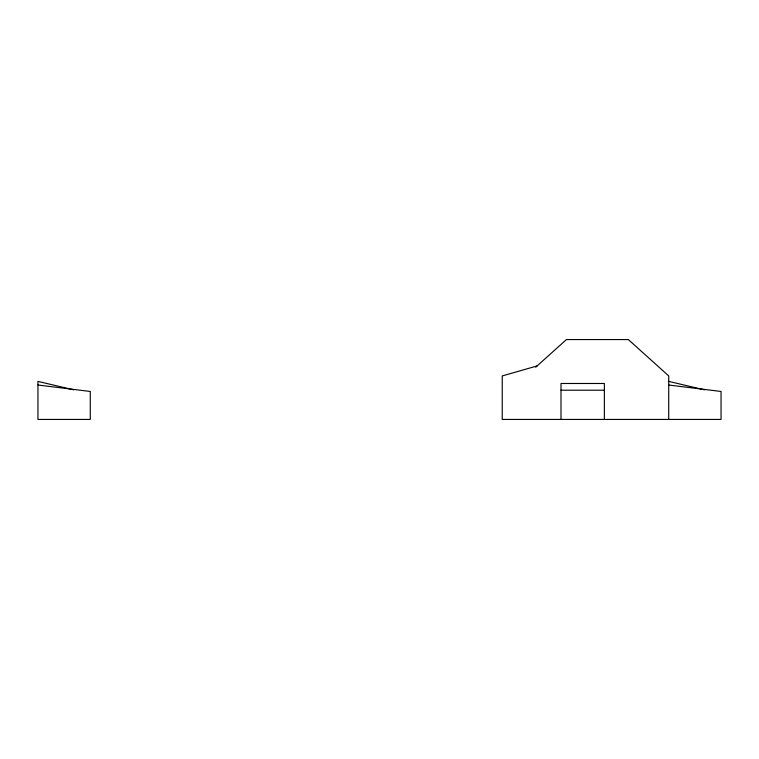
<?xml version="1.0" encoding="UTF-8"?>
<svg xmlns="http://www.w3.org/2000/svg" width="759" height="759" viewBox="0 0 759 759"><rect width="100%" height="100%" fill="white"/><g stroke="black" fill="none" stroke-linecap="round" stroke-linejoin="round"><path stroke-width="1.14" d="M535.683 367.233L566.423 339.558L628.329 339.558L668.726 375.933L668.726 419.442M537.135 365.923L502.24 375.933L502.24 419.442L721.05 419.442L721.05 391.464L668.726 385.022M561.005 390.202L604.373 390.202M37.95 385.022L90.274 391.464L90.274 419.442L37.95 419.442L37.95 381.388L73.67 389.841M668.726 381.388L704.447 389.841M604.373 419.442L604.373 383.485L561.005 383.485L561.005 419.442"/></g></svg>
